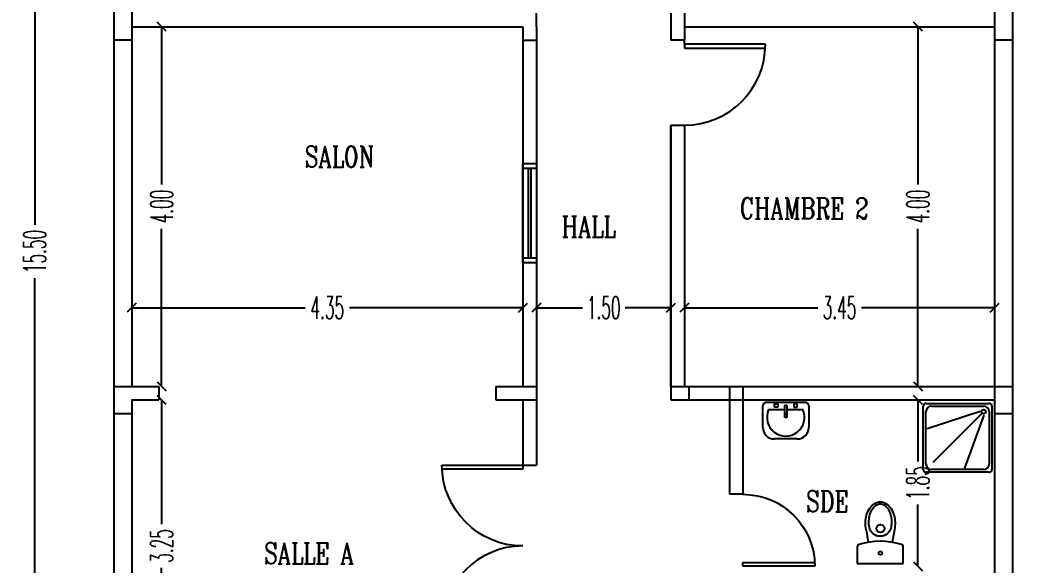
# Model space of a CAD drawing. Extents: x -110 to 3211, y -163 to 893.
# Drawn here: x 2074.82 to 2085.91, y 102.58 to 108.65 of the extents above; entities that cross this region are included whole.
import ezdxf

# ---------------------------------------------------------------- set-up
doc = ezdxf.new("R2010")
doc.units = 0
doc.header["$LTSCALE"] = 0.8
doc.header["$MEASUREMENT"] = 0
doc.layers.get('0').update_dxf_attribs({"color": 5, "linetype": 'CONTINUOUS'})
doc.layers.get('DEFPOINTS').update_dxf_attribs({"linetype": 'CONTINUOUS'})
for name, color, linetype in [('DOOR', 3, 'CONTINUOUS'), ('PIPE', 50, 'CONTINUOUS'), ('TEXT', 200, 'CONTINUOUS'), ('WALL', 6, 'CONTINUOUS'), ('WIN-PLN', 5, 'CONTINUOUS')]:
    doc.layers.add(name, color=color, linetype=linetype)
doc.styles.add('AYMAN-S', font='romant.shx', dxfattribs={"width": 0.7, "height": 0.15})
doc.styles.add('AYMOONY', font='romant.shx', dxfattribs={"width": 0.5})
doc.styles.add('ROMANT', font='ROMANC.SHX', dxfattribs={"width": 0.75})
doc.dimstyles.new('AYMAN-SIT', dxfattribs={"dimtxt": 0.25, "dimasz": 0.08, "dimexe": 0.18, "dimexo": 0.06, "dimgap": 0.05, "dimtad": 0, "dimzin": 1, "dimdsep": 46, "dimtxsty": 'AYMAN-S', "dimblk1": 'OBLIQUE', "dimblk2": 'OBLIQUE', "dimsah": 1, "dimcen": 0.09, "dimse1": 1, "dimse2": 1, "dimclrd": 256, "dimclre": 256, "dimclrt": 200, "dimadec": 0, "dimazin": 0, "dimtfac": 1, "dimtdec": 4, "dimtix": 1, "dimtmove": 0, "dimatfit": 3, "dimldrblk": 'OBLIQUE', "dimfxl": 1, "dimtolj": 1, "dimtzin": 0, "dimarcsym": 0})

# ---------------------------------------------------------------- blocks, each defined once
blk = doc.blocks.new('_OBLIQUE')
at = {"color": 0, "linetype": 'ByBlock'}
blk.add_line((-0.5, -0.5), (0.5, 0.5), dxfattribs=at)
blk = doc.blocks.new('*D246')
at = {"layer": 'DEFPOINTS', "color": 0, "ltscale": 0.8, "transparency": 16777216}
for p in [(2074.984, 113.821), (2075.864, 113.821), (2075.864, 98.321)]:
    blk.add_point(p, dxfattribs=at)
at = {"layer": 'PIPE', "color": 7, "lineweight": -2, "ltscale": 0.8, "transparency": 16777216}
for p, q in [((2074.984, 113.821), (2074.984, 106.369)), ((2074.984, 98.321), (2074.984, 105.774))]:
    blk.add_line(p, q, dxfattribs=at)
at = {"layer": 'PIPE', "color": 7, "lineweight": -2, "ltscale": 0.8, "transparency": 16777216, "xscale": 0.1, "yscale": 0.1, "zscale": 0.1}
for p, rotation in [((2074.984, 113.821), 90), ((2074.984, 98.321), 270)]:
    blk.add_blockref('_OBLIQUE', p, dxfattribs=dict(at, rotation=rotation))
at = {"layer": 'PIPE', "color": 7, "ltscale": 0.8, "transparency": 16777216, "insert": (2074.984, 106.071), "char_height": 0.25, "attachment_point": 5, "rotation": 90, "style": 'AYMOONY'}
blk.add_mtext('\\A1;15.50', dxfattribs=at)
blk = doc.blocks.new('*D247')
at = {"layer": 'DEFPOINTS', "color": 0, "ltscale": 0.8, "transparency": 16777216}
for p in [(2085.864, 114.62), (2075.864, 99.996), (2085.864, 99.996)]:
    blk.add_point(p, dxfattribs=at)
at = {"layer": 'PIPE', "color": 7, "lineweight": -2, "ltscale": 0.8, "transparency": 16777216}
for p, q in [((2075.864, 114.62), (2080.567, 114.62)), ((2085.864, 114.62), (2081.161, 114.62))]:
    blk.add_line(p, q, dxfattribs=at)
at = {"layer": 'PIPE', "color": 7, "lineweight": -2, "ltscale": 0.8, "transparency": 16777216, "xscale": 0.1, "yscale": 0.1, "zscale": 0.1, "rotation": 180}
blk.add_blockref('_OBLIQUE', (2075.864, 114.62), dxfattribs=at)
at = {"layer": 'PIPE', "color": 7, "lineweight": -2, "ltscale": 0.8, "transparency": 16777216, "xscale": 0.1, "yscale": 0.1, "zscale": 0.1}
blk.add_blockref('_OBLIQUE', (2085.864, 114.62), dxfattribs=at)
at = {"layer": 'PIPE', "color": 7, "ltscale": 0.8, "transparency": 16777216, "insert": (2080.864, 114.62), "char_height": 0.25, "attachment_point": 5, "style": 'AYMOONY'}
blk.add_mtext('\\A1;10.00', dxfattribs=at)
blk = doc.blocks.new('D')
at = {"layer": 'DOOR', "color": 3}
for p, q in [((0, 1), (0, 0)), ((0.05, 0), (0.05, 0.999)), ((0, 0), (0.05, 0))]:
    blk.add_line(p, q, dxfattribs=at)
blk.add_arc((0, 0), 1, 0, 90, dxfattribs=at)
blk = doc.blocks.new('*D248')
at = {"layer": 'DEFPOINTS', "color": 0, "ltscale": 0.8, "transparency": 16777216}
for p in [(2076.396, 108.571), (2076.396, 108.571), (2076.396, 104.571)]:
    blk.add_point(p, dxfattribs=at)
at = {"layer": 'PIPE', "color": 7, "lineweight": -2, "ltscale": 0.8, "transparency": 16777216}
for p, q in [((2076.396, 108.571), (2076.396, 106.818)), ((2076.396, 104.571), (2076.396, 106.325))]:
    blk.add_line(p, q, dxfattribs=at)
at = {"layer": 'PIPE', "color": 7, "lineweight": -2, "ltscale": 0.8, "transparency": 16777216, "xscale": 0.1, "yscale": 0.1, "zscale": 0.1}
for p, rotation in [((2076.396, 108.571), 90), ((2076.396, 104.571), 270)]:
    blk.add_blockref('_OBLIQUE', p, dxfattribs=dict(at, rotation=rotation))
at = {"layer": 'PIPE', "color": 7, "ltscale": 0.8, "transparency": 16777216, "insert": (2076.396, 106.571), "char_height": 0.25, "attachment_point": 5, "rotation": 90, "style": 'AYMOONY'}
blk.add_mtext('\\A1;4.00', dxfattribs=at)
blk = doc.blocks.new('*D249')
at = {"layer": 'DEFPOINTS', "color": 0, "ltscale": 0.8, "transparency": 16777216}
for p in [(2082.214, 105.824), (2085.664, 105.824), (2085.664, 105.446)]:
    blk.add_point(p, dxfattribs=at)
at = {"layer": 'PIPE', "color": 7, "lineweight": -2, "ltscale": 0.8, "transparency": 16777216}
for p, q in [((2082.214, 105.446), (2083.696, 105.446)), ((2085.664, 105.446), (2084.183, 105.446))]:
    blk.add_line(p, q, dxfattribs=at)
at = {"layer": 'PIPE', "color": 7, "lineweight": -2, "ltscale": 0.8, "transparency": 16777216, "xscale": 0.1, "yscale": 0.1, "zscale": 0.1, "rotation": 180}
blk.add_blockref('_OBLIQUE', (2082.214, 105.446), dxfattribs=at)
at = {"layer": 'PIPE', "color": 7, "lineweight": -2, "ltscale": 0.8, "transparency": 16777216, "xscale": 0.1, "yscale": 0.1, "zscale": 0.1}
blk.add_blockref('_OBLIQUE', (2085.664, 105.446), dxfattribs=at)
at = {"layer": 'PIPE', "color": 7, "ltscale": 0.8, "transparency": 16777216, "insert": (2083.939, 105.446), "char_height": 0.25, "attachment_point": 5, "style": 'AYMOONY'}
blk.add_mtext('\\A1;3.45', dxfattribs=at)
blk = doc.blocks.new('*D250')
at = {"layer": 'DEFPOINTS', "color": 0, "ltscale": 0.8, "transparency": 16777216}
for p in [(2084.811, 108.571), (2085.664, 108.571), (2085.714, 104.571)]:
    blk.add_point(p, dxfattribs=at)
at = {"layer": 'PIPE', "color": 7, "lineweight": -2, "ltscale": 0.8, "transparency": 16777216}
for p, q in [((2084.811, 108.571), (2084.811, 106.818)), ((2084.811, 104.571), (2084.811, 106.325))]:
    blk.add_line(p, q, dxfattribs=at)
at = {"layer": 'PIPE', "color": 7, "lineweight": -2, "ltscale": 0.8, "transparency": 16777216, "xscale": 0.1, "yscale": 0.1, "zscale": 0.1}
for p, rotation in [((2084.811, 108.571), 90), ((2084.811, 104.571), 270)]:
    blk.add_blockref('_OBLIQUE', p, dxfattribs=dict(at, rotation=rotation))
at = {"layer": 'PIPE', "color": 7, "ltscale": 0.8, "transparency": 16777216, "insert": (2084.811, 106.571), "char_height": 0.25, "attachment_point": 5, "rotation": 90, "style": 'AYMOONY'}
blk.add_mtext('\\A1;4.00', dxfattribs=at)
blk = doc.blocks.new('*D252')
at = {"layer": 'DEFPOINTS', "color": 0, "ltscale": 0.8, "transparency": 16777216}
for p in [(2080.566, 105.446), (2080.566, 105.446), (2082.064, 105.446)]:
    blk.add_point(p, dxfattribs=at)
at = {"layer": 'PIPE', "color": 7, "lineweight": -2, "ltscale": 0.8, "transparency": 16777216}
for p, q in [((2080.566, 105.446), (2081.078, 105.446)), ((2082.064, 105.446), (2081.553, 105.446))]:
    blk.add_line(p, q, dxfattribs=at)
at = {"layer": 'PIPE', "color": 7, "lineweight": -2, "ltscale": 0.8, "transparency": 16777216, "xscale": 0.1, "yscale": 0.1, "zscale": 0.1, "rotation": 180}
blk.add_blockref('_OBLIQUE', (2080.566, 105.446), dxfattribs=at)
at = {"layer": 'PIPE', "color": 7, "lineweight": -2, "ltscale": 0.8, "transparency": 16777216, "xscale": 0.1, "yscale": 0.1, "zscale": 0.1}
blk.add_blockref('_OBLIQUE', (2082.064, 105.446), dxfattribs=at)
at = {"layer": 'PIPE', "color": 7, "ltscale": 0.8, "transparency": 16777216, "insert": (2081.315, 105.446), "char_height": 0.25, "attachment_point": 5, "style": 'AYMOONY'}
blk.add_mtext('\\A1;1.50', dxfattribs=at)
blk = doc.blocks.new('*D254')
at = {"layer": 'DEFPOINTS', "color": 0, "ltscale": 0.8, "transparency": 16777216}
for p in [(2076.064, 105.446), (2076.064, 105.446), (2080.416, 105.446)]:
    blk.add_point(p, dxfattribs=at)
at = {"layer": 'PIPE', "color": 7, "lineweight": -2, "ltscale": 0.8, "transparency": 16777216}
for p, q in [((2076.064, 105.446), (2077.994, 105.446)), ((2080.416, 105.446), (2078.486, 105.446))]:
    blk.add_line(p, q, dxfattribs=at)
at = {"layer": 'PIPE', "color": 7, "lineweight": -2, "ltscale": 0.8, "transparency": 16777216, "xscale": 0.1, "yscale": 0.1, "zscale": 0.1, "rotation": 180}
blk.add_blockref('_OBLIQUE', (2076.064, 105.446), dxfattribs=at)
at = {"layer": 'PIPE', "color": 7, "lineweight": -2, "ltscale": 0.8, "transparency": 16777216, "xscale": 0.1, "yscale": 0.1, "zscale": 0.1}
blk.add_blockref('_OBLIQUE', (2080.416, 105.446), dxfattribs=at)
at = {"layer": 'PIPE', "color": 7, "ltscale": 0.8, "transparency": 16777216, "insert": (2078.24, 105.446), "char_height": 0.25, "attachment_point": 5, "style": 'AYMOONY'}
blk.add_mtext('\\A1;4.35', dxfattribs=at)
blk = doc.blocks.new('*D255')
at = {"layer": 'DEFPOINTS', "color": 0, "ltscale": 0.8, "transparency": 16777216}
for p in [(2084.798, 104.421), (2084.811, 102.571), (2084.86, 102.571)]:
    blk.add_point(p, dxfattribs=at)
at = {"layer": 'PIPE', "color": 7, "lineweight": -2, "ltscale": 0.8, "transparency": 16777216}
for p, q in [((2084.811, 104.421), (2084.811, 103.734)), ((2084.811, 102.571), (2084.811, 103.259))]:
    blk.add_line(p, q, dxfattribs=at)
at = {"layer": 'PIPE', "color": 7, "lineweight": -2, "ltscale": 0.8, "transparency": 16777216, "xscale": 0.1, "yscale": 0.1, "zscale": 0.1}
for p, rotation in [((2084.811, 104.421), 90), ((2084.811, 102.571), 270)]:
    blk.add_blockref('_OBLIQUE', p, dxfattribs=dict(at, rotation=rotation))
at = {"layer": 'PIPE', "color": 7, "ltscale": 0.8, "transparency": 16777216, "insert": (2084.811, 103.496), "char_height": 0.25, "attachment_point": 5, "rotation": 90, "style": 'AYMOONY'}
blk.add_mtext('\\A1;1.85', dxfattribs=at)
blk = doc.blocks.new('*D266')
at = {"layer": 'DEFPOINTS', "color": 0, "ltscale": 0.8, "transparency": 16777216}
for p in [(2076.064, 104.421), (2076.064, 101.171), (2076.396, 101.171)]:
    blk.add_point(p, dxfattribs=at)
at = {"layer": 'PIPE', "color": 7, "lineweight": -2, "ltscale": 0.8, "transparency": 16777216}
for p, q in [((2076.396, 104.421), (2076.396, 103.04)), ((2076.396, 101.171), (2076.396, 102.553))]:
    blk.add_line(p, q, dxfattribs=at)
at = {"layer": 'PIPE', "color": 7, "lineweight": -2, "ltscale": 0.8, "transparency": 16777216, "xscale": 0.1, "yscale": 0.1, "zscale": 0.1}
for p, rotation in [((2076.396, 104.421), 90), ((2076.396, 101.171), 270)]:
    blk.add_blockref('_OBLIQUE', p, dxfattribs=dict(at, rotation=rotation))
at = {"layer": 'PIPE', "color": 7, "ltscale": 0.8, "transparency": 16777216, "insert": (2076.396, 102.796), "char_height": 0.25, "attachment_point": 5, "rotation": 90, "style": 'AYMOONY'}
blk.add_mtext('\\A1;3.25', dxfattribs=at)

msp = doc.modelspace()

# ---------------------------------------------------------------- linework, layer by layer
for p, q in [((2083.086, 104.113), (2083.086, 104.355)), ((2083.125, 104.394), (2083.558, 104.394)), ((2083.15, 104.313), (2083.329, 104.313)), ((2083.214, 104.339), (2083.214, 104.377)), ((2083.214, 104.377), (2083.252, 104.377)), ((2083.252, 104.339), (2083.214, 104.339)), ((2083.252, 104.377), (2083.252, 104.339)), ((2083.329, 104.364), (2083.354, 104.364)), ((2083.329, 104.224), (2083.329, 104.364)), ((2083.354, 104.364), (2083.354, 104.224)), ((2083.354, 104.313), (2083.533, 104.313)), ((2083.469, 104.377), (2083.431, 104.377)), ((2083.431, 104.377), (2083.431, 104.339)), ((2083.431, 104.339), (2083.469, 104.339)), ((2083.469, 104.339), (2083.469, 104.377)), ((2083.596, 104.355), (2083.596, 104.113)), ((2084.87, 103.647), (2084.87, 104.351)), ((2084.9, 104.382), (2085.604, 104.382)), ((2084.9, 103.708), (2084.9, 104.29)), ((2085.505, 104.29), (2084.916, 104.099)), ((2084.962, 104.351), (2085.543, 104.351)), ((2085.604, 104.29), (2085.604, 103.708)), ((2085.635, 104.351), (2085.635, 103.647)), ((2083.354, 104.262), (2083.329, 104.262)), ((2083.354, 104.224), (2083.329, 104.224)), ((2085.52, 104.267), (2084.977, 103.724)), ((2085.543, 104.252), (2085.329, 103.663)), ((2083.469, 103.986), (2083.214, 103.986)), ((2085.543, 103.647), (2084.962, 103.647)), ((2085.604, 103.617), (2084.9, 103.617)), ((2084.234, 102.977), (2084.258, 102.835)), ((2084.55, 102.977), (2084.526, 102.835)), ((2084.137, 102.794), (2084.137, 102.602)), ((2084.647, 102.602), (2084.647, 102.794)), ((2084.137, 102.602), (2084.647, 102.602))]:
    msp.add_line(p, q)
msp.add_lwpolyline([(2084.234, 102.977, -0.118499), (2084.241, 103.141, -0.081032), (2084.276, 103.216, -0.107012), (2084.333, 103.27, -0.137195), (2084.392, 103.287, -0.137195), (2084.452, 103.27, -0.107012), (2084.509, 103.216, -0.081032), (2084.544, 103.141, -0.118499), (2084.55, 102.977, -0.069003)], format="xyb")
msp.add_lwpolyline([(2084.272, 103.002, -0.118499), (2084.278, 103.148, -0.081032), (2084.308, 103.212, -0.107012), (2084.353, 103.254, -0.137195), (2084.392, 103.265, -0.137195), (2084.431, 103.254, -0.107012), (2084.476, 103.212, -0.081032), (2084.506, 103.148, -0.118499), (2084.512, 103.002, -0.820787)], format="xyb", close=True)
for centre, radius in [((2085.543, 104.29), 0.023), ((2084.394, 102.99), 0.045), ((2084.394, 102.717), 0.02)]:
    msp.add_circle(centre, radius)
for centre, radius, start, end in [((2083.125, 104.355), 0.0382, 90, 180), ((2083.341, 104.228), 0.209, 156.067, 23.933), ((2083.558, 104.355), 0.0382, 0, 90), ((2084.9, 104.351), 0.0306, 90, 180), ((2084.962, 104.29), 0.0612, 90, 180), ((2085.543, 104.29), 0.0612, 0, 90), ((2085.604, 104.351), 0.0306, 0, 90), ((2083.214, 104.113), 0.127, 180, 270), ((2083.469, 104.113), 0.127, 270, 0), ((2084.9, 103.647), 0.0306, 180, 270), ((2084.962, 103.708), 0.0612, 180, 270), ((2085.543, 103.708), 0.0612, 270, 0), ((2085.604, 103.647), 0.0306, 270, 0), ((2084.392, 102.059), 0.789, 72.57, 107.4367), ((2084.156, 102.794), 0.0185, 90.0033, 180.0033), ((2084.629, 102.794), 0.0185, 0.0033, 90.0033)]:
    msp.add_arc(centre, radius, start, end)
at = {"layer": 'DOOR', "ltscale": 0.8}
msp.add_line((2082.214, 108.376), (2082.214, 108.421), dxfattribs=at)
at = {"layer": 'WALL'}
for p, q in [((2075.864, 113.821), (2075.864, 98.321)), ((2075.864, 113.821), (2075.864, 99.996)), ((2076.064, 113.821), (2076.064, 104.571)), ((2085.664, 113.821), (2085.664, 103.471)), ((2085.864, 113.821), (2085.864, 103.471)), ((2080.566, 108.571), (2080.566, 108.721)), ((2082.064, 108.721), (2082.064, 108.421)), ((2082.214, 108.721), (2082.214, 108.421)), ((2076.064, 108.571), (2080.416, 108.571)), ((2080.416, 108.571), (2080.416, 108.421)), ((2080.416, 108.571), (2080.416, 108.421)), ((2080.566, 108.571), (2080.566, 108.421)), ((2082.214, 108.571), (2085.664, 108.571)), ((2076.064, 108.421), (2075.864, 108.421)), ((2080.416, 108.421), (2080.566, 108.421)), ((2080.416, 108.421), (2080.416, 104.571)), ((2080.566, 108.421), (2080.566, 104.421)), ((2082.214, 108.421), (2082.064, 108.421)), ((2085.864, 108.421), (2085.664, 108.421)), ((2082.064, 107.476), (2082.064, 104.571)), ((2082.064, 104.571), (2082.064, 107.476)), ((2082.064, 107.476), (2082.214, 107.476)), ((2082.214, 107.476), (2082.214, 104.571)), ((2082.214, 107.476), (2082.214, 104.571)), ((2080.566, 107.046), (2080.416, 107.046)), ((2080.566, 105.946), (2080.416, 105.946)), ((2075.864, 104.571), (2076.364, 104.571)), ((2075.864, 104.571), (2076.064, 104.571)), ((2076.364, 104.571), (2076.364, 104.421)), ((2080.116, 104.571), (2080.566, 104.571)), ((2080.116, 104.571), (2080.116, 104.421)), ((2082.064, 104.571), (2082.064, 104.421)), ((2082.064, 104.571), (2085.864, 104.571)), ((2082.264, 104.571), (2082.264, 104.421)), ((2082.714, 104.571), (2082.714, 103.371)), ((2082.864, 104.571), (2082.864, 103.371)), ((2076.064, 104.421), (2076.064, 98.321)), ((2076.064, 104.421), (2076.364, 104.421)), ((2080.116, 104.421), (2080.566, 104.421)), ((2080.416, 104.421), (2080.416, 103.696)), ((2080.566, 104.421), (2080.566, 103.696)), ((2082.064, 104.421), (2085.664, 104.421)), ((2075.864, 104.271), (2076.064, 104.271)), ((2085.664, 104.271), (2085.864, 104.271)), ((2080.416, 103.696), (2080.566, 103.696)), ((2085.664, 103.471), (2085.664, 98.971)), ((2085.864, 103.471), (2085.864, 98.821)), ((2082.864, 103.371), (2082.714, 103.371))]:
    msp.add_line(p, q, dxfattribs=at)
at = {"layer": 'WIN-PLN', "ltscale": 0.8}
for p, q in [((2080.416, 105.946), (2080.416, 107.046)), ((2080.566, 106.996), (2080.416, 106.996)), ((2080.476, 106.996), (2080.476, 105.996)), ((2080.506, 106.996), (2080.506, 105.996)), ((2080.566, 107.046), (2080.566, 105.946)), ((2080.566, 105.996), (2080.416, 105.996))]:
    msp.add_line(p, q, dxfattribs=at)

# ---------------------------------------------------------------- block references
at = {"layer": 'DOOR', "ltscale": 0.8}
for p, xscale, yscale, zscale, rotation in [((2082.214, 108.376), 0.9000000000000057, 0.9000000000000057, 0.9000000000000057, 270.0000000000019), ((2080.416, 103.696), -0.9000000000000057, 0.9000000000000057, 0.9, 90), ((2082.864, 102.571), -0.799999999999983, 0.8000000000000114, 0.8, 270), ((2080.416, 101.896), 0.9000000000000057, 0.9000000000000057, 0.9000000000000057, 90)]:
    msp.add_blockref('D', p, dxfattribs=dict(at, xscale=xscale, yscale=yscale, zscale=zscale, rotation=rotation))

# ---------------------------------------------------------------- texts
at = {"layer": 'TEXT', "color": 7, "ltscale": 61, "style": 'ROMANT', "width": 0.75}
for s, p in [('SALON', (2077.989, 107.008)), ('CHAMBRE 2', (2082.83, 106.435)), ('HALL', (2080.847, 106.23)), ('SDE', (2083.568, 103.177)), ('SALLE A', (2077.536, 102.597))]:
    msp.add_text(s, height=0.2334, dxfattribs=at).set_placement(p)

# ---------------------------------------------------------------- dimensions: what is measured, and where the dimension line sits
at = {"layer": 'PIPE', "ltscale": 0.8}
for base, p1, p2, angle, picture, middle in [((2085.864, 114.62), (2075.864, 99.996), (2085.864, 99.996), 0, '*D247', (2080.864, 114.62)), ((2074.984, 113.821), (2075.864, 98.321), (2075.864, 113.821), 270, '*D246', (2074.984, 106.071)), ((2076.396, 108.571), (2076.396, 104.571), (2076.396, 108.571), 270, '*D248', (2076.396, 106.571)), ((2084.811, 108.571), (2085.714, 104.571), (2085.664, 108.571), 270, '*D250', (2084.811, 106.571)), ((2085.664, 105.446), (2082.214, 105.824), (2085.664, 105.824), 0, '*D249', (2083.939, 105.446)), ((2076.064, 105.446), (2080.416, 105.446), (2076.064, 105.446), 0, '*D254', (2078.24, 105.446)), ((2080.566, 105.446), (2082.064, 105.446), (2080.566, 105.446), 0, '*D252', (2081.315, 105.446)), ((2076.396, 101.171), (2076.064, 104.421), (2076.064, 101.171), 90, '*D266', (2076.396, 102.796)), ((2084.811, 102.571), (2084.798, 104.421), (2084.86, 102.571), 270, '*D255', (2084.811, 103.496))]:
    dim = msp.add_linear_dim(base=base, p1=p1, p2=p2, angle=angle, dimstyle='AYMAN-SIT', override={"dimasz": 0.1, "dimexe": 0.006, "dimtxsty": 'AYMOONY', "dimclrd": 7, "dimclrt": 7, "dimtdec": 2}, dxfattribs=at)
    dim.commit()
    dim.dimension.update_dxf_attribs({"geometry": picture, "text_midpoint": middle})

doc.saveas('drawing.dxf')
